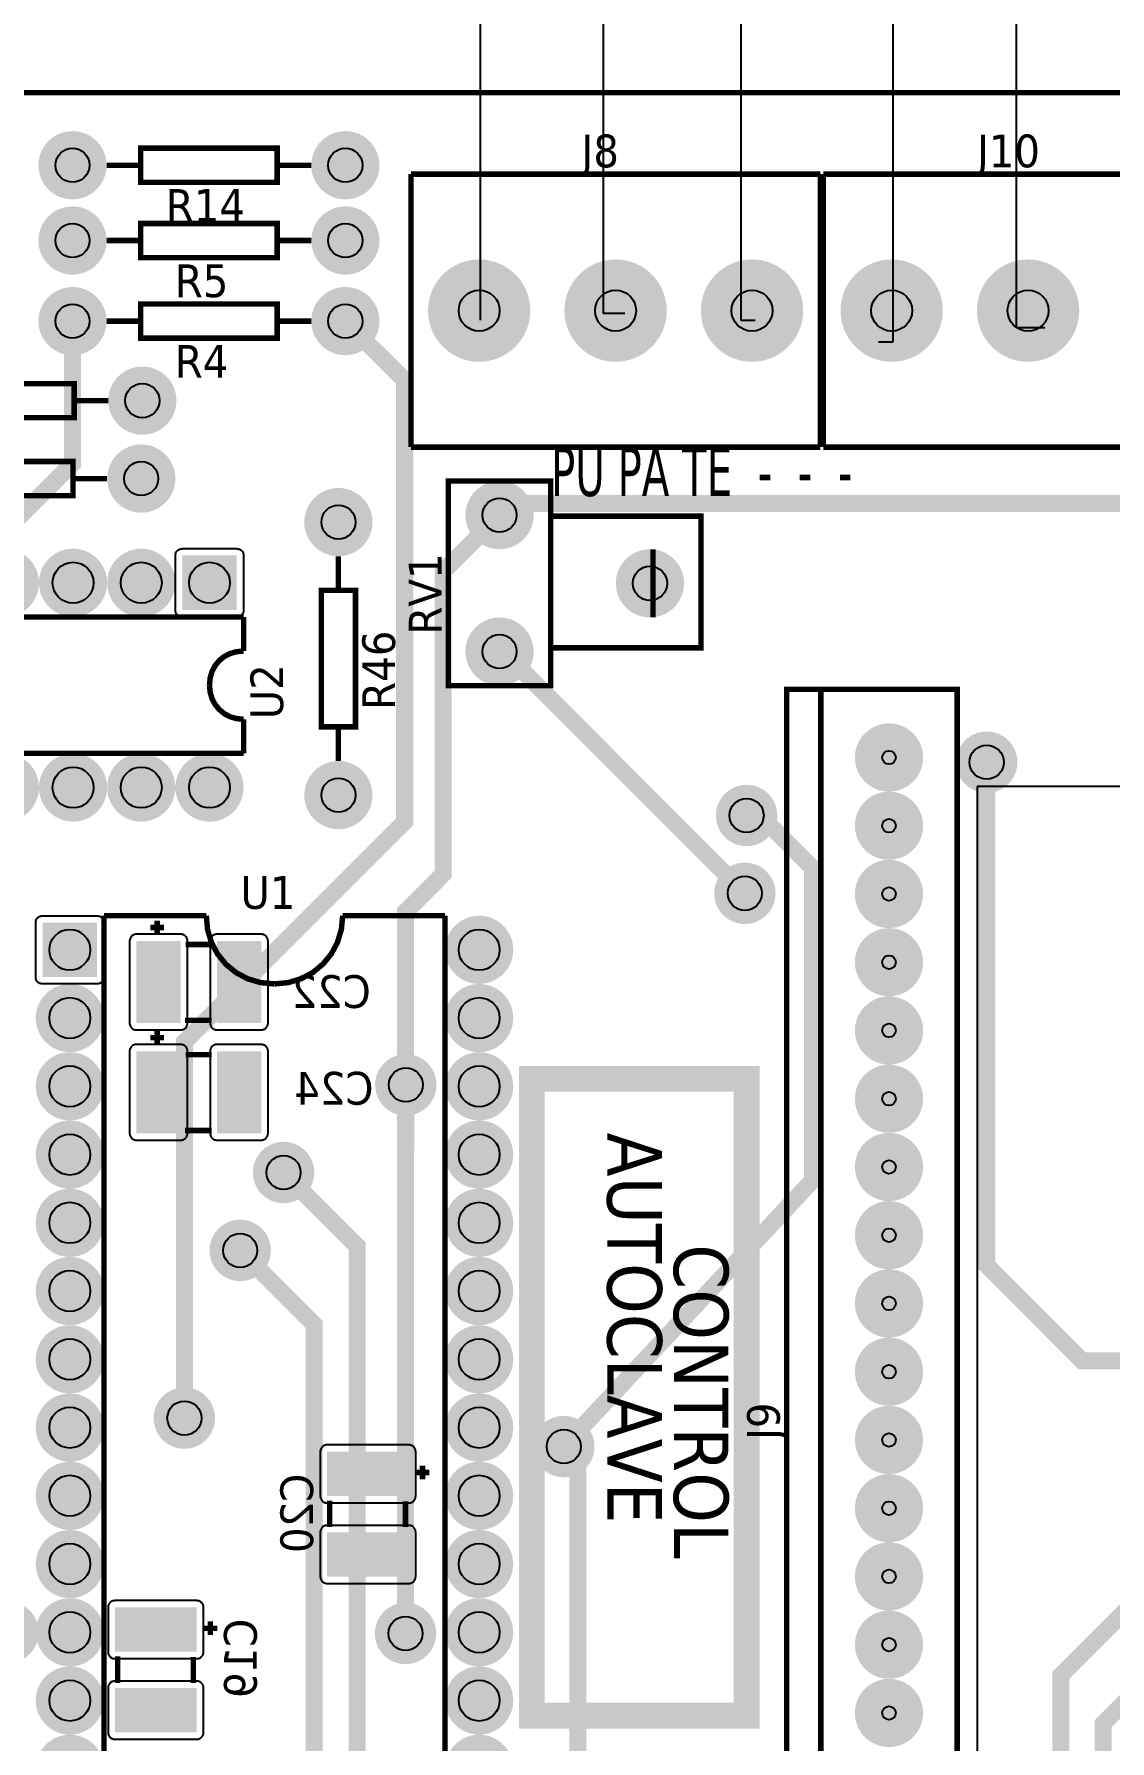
# Model space of a CAD drawing. Header units: millimetres. Extents: x 123.5 to 144.3, y 105.4 to 121.6.
# Drawn here: x 127.114 to 129.48, y 112.322 to 116.073 of the extents above; entities that cross this region are included whole.
import ezdxf

# ---------------------------------------------------------------- set-up
doc = ezdxf.new("R2010")
doc.units = ezdxf.units.MM
doc.layers.add('DESC', color=250, linetype='Continuous')
doc.layers.add('WIRES', color=7, linetype='Continuous')
doc.styles.get("Standard").update_dxf_attribs({"font": 'tahoma.ttf'})

# ---------------------------------------------------------------- blocks, each defined once
blk = doc.blocks.new('RPAD')
blk.add_trace([(-0.5, -0.5), (-0.5, 0.5), (0.5, -0.5), (0.5, 0.5)])
blk = doc.blocks.new('EPAD')
at = {"const_width": 0.5}
blk.add_lwpolyline([(-0.25, 0, 1), (0.25, 0, 1)], format="xyb", close=True, dxfattribs=at)
blk = doc.blocks.new('tarjetaa')
for points, const_width in [([(127.5557, 109.8881), (132.5833, 109.8881), (132.5833, 114.3448), (127.5557, 114.3448), (127.5557, 109.8881)], 0.008), ([(127.5557, 109.8881), (132.5833, 109.8881), (132.5833, 114.3448), (127.5557, 114.3448), (127.5557, 109.8881)], 0.008), ([(127.5557, 109.8881), (132.5833, 109.8881), (132.5833, 114.3448), (127.5557, 114.3448), (127.5557, 109.8881)], 0.008), ([(128.7659, 114.2135), (128.9659, 114.2135), (128.9659, 114.2635), (128.7659, 114.2635), (128.7659, 114.2135)], 0.008), ([(128.7659, 114.2135), (128.9659, 114.2135), (128.9659, 114.2635), (128.7659, 114.2635), (128.7659, 114.2135)], 0.008), ([(128.7659, 114.2135), (128.9659, 114.2135), (128.9659, 114.2635), (128.7659, 114.2635), (128.7659, 114.2135)], 0.008), ([(128.7659, 114.2385), (128.7159, 114.2385)], 0.008), ([(128.7659, 114.2385), (128.7159, 114.2385)], 0.008), ([(128.7659, 114.2385), (128.7159, 114.2385)], 0.008), ([(129.0159, 114.2385), (128.9659, 114.2385)], 0.008), ([(129.0159, 114.2385), (128.9659, 114.2385)], 0.008), ([(129.0159, 114.2385), (128.9659, 114.2385)], 0.008), ([(129.162, 114.2255), (129.162, 113.8255)], 0.008), ([(129.762, 114.2255), (129.162, 114.2255)], 0.008), ([(129.162, 114.2255), (129.162, 113.8255)], 0.008), ([(129.762, 114.2255), (129.162, 114.2255)], 0.008), ([(129.162, 114.2255), (129.162, 113.8255)], 0.008), ([(129.762, 114.2255), (129.162, 114.2255)], 0.008), ([(129.762, 114.2255), (129.762, 113.8255)], 0.008), ([(129.762, 114.2255), (129.762, 113.8255)], 0.008), ([(129.762, 114.2255), (129.762, 113.8255)], 0.008), ([(129.7667, 114.2255), (129.7667, 113.8255)], 0.008), ([(130.3667, 114.2255), (129.7667, 114.2255)], 0.008), ([(129.7667, 114.2255), (129.7667, 113.8255)], 0.008), ([(130.3667, 114.2255), (129.7667, 114.2255)], 0.008), ([(129.7667, 114.2255), (129.7667, 113.8255)], 0.008), ([(130.3667, 114.2255), (129.7667, 114.2255)], 0.008), ([(128.7659, 114.1032), (128.9659, 114.1032), (128.9659, 114.1532), (128.7659, 114.1532), (128.7659, 114.1032)], 0.008), ([(128.7659, 114.1032), (128.9659, 114.1032), (128.9659, 114.1532), (128.7659, 114.1532), (128.7659, 114.1032)], 0.008), ([(128.7659, 114.1032), (128.9659, 114.1032), (128.9659, 114.1532), (128.7659, 114.1532), (128.7659, 114.1032)], 0.008), ([(128.7659, 114.1282), (128.7159, 114.1282)], 0.008), ([(128.7659, 114.1282), (128.7159, 114.1282)], 0.008), ([(128.7659, 114.1282), (128.7159, 114.1282)], 0.008), ([(129.0159, 114.1282), (128.9659, 114.1282)], 0.008), ([(129.0159, 114.1282), (128.9659, 114.1282)], 0.008), ([(129.0159, 114.1282), (128.9659, 114.1282)], 0.008), ([(128.7659, 113.9851), (128.9659, 113.9851), (128.9659, 114.0351), (128.7659, 114.0351), (128.7659, 113.9851)], 0.008), ([(128.7659, 113.9851), (128.9659, 113.9851), (128.9659, 114.0351), (128.7659, 114.0351), (128.7659, 113.9851)], 0.008), ([(128.7659, 113.9851), (128.9659, 113.9851), (128.9659, 114.0351), (128.7659, 114.0351), (128.7659, 113.9851)], 0.008), ([(128.1573, 113.1747), (128.0493, 113.2827), (128.0493, 113.6257), (128.1266, 113.703), (128.5675, 113.703), (128.6659, 113.8015), (128.6659, 114.0101)], 0.025), ([(128.7659, 114.0101), (128.7159, 114.0101)], 0.008), ([(128.7659, 114.0101), (128.7159, 114.0101)], 0.008), ([(128.7659, 114.0101), (128.7159, 114.0101)], 0.008), ([(128.8299, 112.4027), (128.8299, 112.9536), (129.1528, 113.2765), (129.1528, 113.9233), (129.0659, 114.0101)], 0.025), ([(129.0159, 114.0101), (128.9659, 114.0101)], 0.008), ([(129.0159, 114.0101), (128.9659, 114.0101)], 0.008), ([(129.0159, 114.0101), (128.9659, 114.0101)], 0.008), ([(128.4683, 113.8686), (128.6683, 113.8686), (128.6683, 113.9186), (128.4683, 113.9186), (128.4683, 113.8686)], 0.008), ([(128.4683, 113.8686), (128.6683, 113.8686), (128.6683, 113.9186), (128.4683, 113.9186), (128.4683, 113.8686)], 0.008), ([(128.4683, 113.8686), (128.6683, 113.8686), (128.6683, 113.9186), (128.4683, 113.9186), (128.4683, 113.8686)], 0.008), ([(128.7183, 113.8936), (128.6683, 113.8936)], 0.008), ([(128.7183, 113.8936), (128.6683, 113.8936)], 0.008), ([(128.7183, 113.8936), (128.6683, 113.8936)], 0.008), ([(129.162, 113.8255), (129.762, 113.8255)], 0.008), ([(129.162, 113.8255), (129.762, 113.8255)], 0.008), ([(129.162, 113.8255), (129.762, 113.8255)], 0.008), ([(129.7667, 113.8255), (130.3667, 113.8255)], 0.008), ([(129.7667, 113.8255), (130.3667, 113.8255)], 0.008), ([(129.7667, 113.8255), (130.3667, 113.8255)], 0.008), ([(128.4667, 113.7544), (128.6667, 113.7544), (128.6667, 113.8044), (128.4667, 113.8044), (128.4667, 113.7544)], 0.008), ([(128.4667, 113.7544), (128.6667, 113.7544), (128.6667, 113.8044), (128.4667, 113.8044), (128.4667, 113.7544)], 0.008), ([(128.4667, 113.7544), (128.6667, 113.7544), (128.6667, 113.8044), (128.4667, 113.8044), (128.4667, 113.7544)], 0.008), ([(128.7167, 113.7794), (128.6667, 113.7794)], 0.008), ([(128.7167, 113.7794), (128.6667, 113.7794)], 0.008), ([(128.7167, 113.7794), (128.6667, 113.7794)], 0.008), ([(129.2169, 113.4759), (129.3669, 113.4759), (129.3669, 113.7759), (129.2169, 113.7759), (129.2169, 113.4759)], 0.008), ([(129.2169, 113.4759), (129.3669, 113.4759), (129.3669, 113.7759), (129.2169, 113.7759), (129.2169, 113.4759)], 0.008), ([(129.2169, 113.4759), (129.3669, 113.4759), (129.3669, 113.7759), (129.2169, 113.7759), (129.2169, 113.4759)], 0.008), ([(129.1541, 112.0872), (129.1541, 112.799), (129.1541, 113.1446), (129.2092, 113.1998), (129.2092, 113.6432), (129.2919, 113.7259)], 0.025), ([(129.2919, 113.7259), (129.3091, 113.743), (130.3088, 113.743)], 0.025), ([(129.3667, 113.5314), (129.5872, 113.5314), (129.5872, 113.7243), (129.3667, 113.7243), (129.3667, 113.5314)], 0.008), ([(129.3667, 113.5314), (129.5872, 113.5314), (129.5872, 113.7243), (129.3667, 113.7243), (129.3667, 113.5314)], 0.008), ([(129.3667, 113.5314), (129.5872, 113.5314), (129.5872, 113.7243), (129.3667, 113.7243), (129.3667, 113.5314)], 0.008), ([(129.0557, 113.6656), (129.0557, 113.6156)], 0.008), ([(129.0557, 113.6656), (129.0557, 113.6156)], 0.008), ([(129.0557, 113.6656), (129.0557, 113.6156)], 0.008), ([(129.5169, 113.6759), (129.5169, 113.5759)], 0.008), ([(129.5169, 113.6759), (129.5169, 113.5759)], 0.008), ([(129.5169, 113.6759), (129.5169, 113.5759)], 0.008), ([(129.0307, 113.4156), (129.0807, 113.4156), (129.0807, 113.6156), (129.0307, 113.6156), (129.0307, 113.4156)], 0.008), ([(129.0307, 113.4156), (129.0807, 113.4156), (129.0807, 113.6156), (129.0307, 113.6156), (129.0307, 113.4156)], 0.008), ([(129.0307, 113.4156), (129.0807, 113.4156), (129.0807, 113.6156), (129.0307, 113.6156), (129.0307, 113.4156)], 0.008), ([(128.9167, 113.5767), (128.2167, 113.5767), (128.2167, 113.3767), (128.9167, 113.3767)], 0.008), ([(128.9167, 113.5767), (128.2167, 113.5767), (128.2167, 113.3767), (128.9167, 113.3767)], 0.008), ([(128.9167, 113.5767), (128.2167, 113.5767), (128.2167, 113.3767), (128.9167, 113.3767)], 0.008), ([(128.9167, 113.5767), (128.9167, 113.5267)], 0.008), ([(128.9167, 113.5767), (128.9167, 113.5267)], 0.008), ([(128.9167, 113.5767), (128.9167, 113.5267)], 0.008), ([(129.6515, 113.1717), (129.2973, 113.5259), (129.2919, 113.5259)], 0.025), ([(128.8667, 113.4767), (128.8677, 113.4871), (128.8704, 113.4967), (128.8749, 113.5052), (128.8808, 113.5125), (128.8881, 113.5185), (128.8967, 113.5229), (128.9062, 113.5257), (128.9167, 113.5267)], 0.008), ([(128.8667, 113.4767), (128.8677, 113.4871), (128.8704, 113.4967), (128.8749, 113.5052), (128.8808, 113.5125), (128.8881, 113.5185), (128.8967, 113.5229), (128.9062, 113.5257), (128.9167, 113.5267)], 0.008), ([(128.8667, 113.4767), (128.8677, 113.4871), (128.8704, 113.4967), (128.8749, 113.5052), (128.8808, 113.5125), (128.8881, 113.5185), (128.8967, 113.5229), (128.9062, 113.5257), (128.9167, 113.5267)], 0.008), ([(128.8667, 113.4767), (128.8677, 113.4665), (128.8704, 113.457), (128.8749, 113.4485), (128.8808, 113.4412), (128.8881, 113.4351), (128.8967, 113.4305), (128.9062, 113.4277), (128.9167, 113.4267)], 0.008), ([(128.8667, 113.4767), (128.8677, 113.4665), (128.8704, 113.457), (128.8749, 113.4485), (128.8808, 113.4412), (128.8881, 113.4351), (128.8967, 113.4305), (128.9062, 113.4277), (128.9167, 113.4267)], 0.008), ([(128.8667, 113.4767), (128.8677, 113.4665), (128.8704, 113.457), (128.8749, 113.4485), (128.8808, 113.4412), (128.8881, 113.4351), (128.8967, 113.4305), (128.9062, 113.4277), (128.9167, 113.4267)], 0.008), ([(129.7128, 111.3707), (129.9628, 111.3707), (129.9628, 113.4707), (129.7128, 113.4707), (129.7128, 111.3707)], 0.008), ([(129.7128, 111.3707), (129.9628, 111.3707), (129.9628, 113.4707), (129.7128, 113.4707), (129.7128, 111.3707)], 0.008), ([(129.7128, 111.3707), (129.9628, 111.3707), (129.9628, 113.4707), (129.7128, 113.4707), (129.7128, 111.3707)], 0.008), ([(129.7628, 111.3707), (129.7628, 113.4707)], 0.008), ([(129.7628, 111.3707), (129.7628, 113.4707)], 0.008), ([(129.7628, 111.3707), (129.7628, 113.4707)], 0.008), ([(128.9167, 113.4267), (128.9167, 113.3767)], 0.008), ([(128.9167, 113.4267), (128.9167, 113.3767)], 0.008), ([(128.9167, 113.4267), (128.9167, 113.3767)], 0.008), ([(129.0557, 113.4156), (129.0557, 113.3656)], 0.008), ([(129.0557, 113.4156), (129.0557, 113.3656)], 0.008), ([(129.0557, 113.4156), (129.0557, 113.3656)], 0.008), ([(130.006, 113.3638), (130.006, 112.6267), (130.1462, 112.4865), (130.6095, 112.4865), (130.6108, 112.4852)], 0.025), ([(129.3861, 112.361), (129.7507, 112.751), (129.7507, 113.2087), (129.6737, 113.2857), (129.6541, 113.2857)], 0.025), ([(128.712, 113.1389), (128.862, 113.1389)], 0.008), ([(128.712, 113.1389), (128.712, 111.1389)], 0.008), ([(128.712, 113.1389), (128.862, 113.1389)], 0.008), ([(128.712, 113.1389), (128.712, 111.1389)], 0.008), ([(128.712, 113.1389), (128.862, 113.1389)], 0.008), ([(128.712, 113.1389), (128.712, 111.1389)], 0.008), ([(128.962, 113.0389), (128.9413, 113.0409), (128.9223, 113.0466), (128.9053, 113.0557), (128.8906, 113.0679), (128.8786, 113.0826), (128.8696, 113.0996), (128.8639, 113.1185), (128.862, 113.1389)], 0.008), ([(128.962, 113.0389), (128.9413, 113.0409), (128.9223, 113.0466), (128.9053, 113.0557), (128.8906, 113.0679), (128.8786, 113.0826), (128.8696, 113.0996), (128.8639, 113.1185), (128.862, 113.1389)], 0.008), ([(128.962, 113.0389), (128.9413, 113.0409), (128.9223, 113.0466), (128.9053, 113.0557), (128.8906, 113.0679), (128.8786, 113.0826), (128.8696, 113.0996), (128.8639, 113.1185), (128.862, 113.1389)], 0.008), ([(128.962, 113.0389), (128.9824, 113.0409), (129.0012, 113.0466), (129.0182, 113.0557), (129.033, 113.0679), (129.0451, 113.0826), (129.0542, 113.0996), (129.06, 113.1185), (129.062, 113.1389)], 0.008), ([(128.962, 113.0389), (128.9824, 113.0409), (129.0012, 113.0466), (129.0182, 113.0557), (129.033, 113.0679), (129.0451, 113.0826), (129.0542, 113.0996), (129.06, 113.1185), (129.062, 113.1389)], 0.008), ([(128.962, 113.0389), (128.9824, 113.0409), (129.0012, 113.0466), (129.0182, 113.0557), (129.033, 113.0679), (129.0451, 113.0826), (129.0542, 113.0996), (129.06, 113.1185), (129.062, 113.1389)], 0.008), ([(129.062, 113.1389), (129.212, 113.1389)], 0.008), ([(129.062, 113.1389), (129.212, 113.1389)], 0.008), ([(129.062, 113.1389), (129.212, 113.1389)], 0.008), ([(129.212, 113.1389), (129.212, 111.1389)], 0.008), ([(129.212, 113.1389), (129.212, 111.1389)], 0.008), ([(129.212, 113.1389), (129.212, 111.1389)], 0.008), ([(128.8, 113.1216), (128.78, 113.1216)], 0.008), ([(128.8, 113.1216), (128.78, 113.1216)], 0.008), ([(128.8, 113.1216), (128.78, 113.1216)], 0.008), ([(128.79, 113.1116), (128.79, 113.1316)], 0.008), ([(128.79, 113.1116), (128.79, 113.1316)], 0.008), ([(128.79, 113.1116), (128.79, 113.1316)], 0.008), ([(128.87, 113.0966), (128.832, 113.0966)], 0.008), ([(128.87, 113.0966), (128.832, 113.0966)], 0.008), ([(128.87, 113.0966), (128.832, 113.0966)], 0.008), ([(128.87, 112.9856), (128.831, 112.9856)], 0.008), ([(128.87, 112.9856), (128.831, 112.9856)], 0.008), ([(128.87, 112.9856), (128.831, 112.9856)], 0.008), ([(128.8, 112.9602), (128.78, 112.9602)], 0.008), ([(128.8, 112.9602), (128.78, 112.9602)], 0.008), ([(128.8, 112.9602), (128.78, 112.9602)], 0.008), ([(128.79, 112.9502), (128.79, 112.9702)], 0.008), ([(128.79, 112.9502), (128.79, 112.9702)], 0.008), ([(128.79, 112.9502), (128.79, 112.9702)], 0.008), ([(128.87, 112.9352), (128.832, 112.9352)], 0.008), ([(128.87, 112.9352), (128.832, 112.9352)], 0.008), ([(128.87, 112.9352), (128.832, 112.9352)], 0.008), ([(129.3392, 111.9668), (129.6541, 111.9668), (129.6541, 112.8999), (129.3392, 112.8999), (129.3392, 111.9668)], 0.038), ([(129.3392, 111.9668), (129.6541, 111.9668), (129.6541, 112.8999), (129.3392, 112.8999), (129.3392, 111.9668)], 0.038), ([(129.3392, 111.9668), (129.6541, 111.9668), (129.6541, 112.8999), (129.3392, 112.8999), (129.3392, 111.9668)], 0.038), ([(129.1545, 112.891), (129.1545, 112.7994), (129.1541, 112.799)], 0.025), ([(128.87, 112.8242), (128.831, 112.8242)], 0.008), ([(128.87, 112.8242), (128.831, 112.8242)], 0.008), ([(128.87, 112.8242), (128.831, 112.8242)], 0.008), ([(130.4312, 110.9935), (129.1629, 110.9935), (129.0832, 111.0731), (129.0832, 112.6547), (128.9753, 112.7626)], 0.025), ([(131.8375, 110.9676), (130.9824, 110.9676), (130.675, 110.6601), (129.4017, 110.6601), (129.0203, 111.0416), (129.0203, 112.5398), (128.9117, 112.6484)], 0.025), ([(130.0439, 111.5707), (129.8628, 111.5707), (129.7455, 111.5707), (129.4065, 111.9098), (129.4065, 112.3407), (129.3861, 112.361)], 0.025), ([(129.179, 112.313), (129.179, 112.333)], 0.008), ([(129.179, 112.313), (129.179, 112.333)], 0.008), ([(129.179, 112.313), (129.179, 112.333)], 0.008), ([(129.169, 112.323), (129.189, 112.323)], 0.008), ([(129.169, 112.323), (129.189, 112.323)], 0.008), ([(129.169, 112.323), (129.189, 112.323)], 0.008), ([(129.4061, 111.7188), (129.8065, 111.3183), (130.0222, 111.3183), (130.1147, 111.4108), (130.1147, 112.0259), (130.3825, 112.2936)], 0.025), ([(129.043, 112.243), (129.043, 112.282)], 0.008), ([(129.043, 112.243), (129.043, 112.282)], 0.008), ([(129.043, 112.243), (129.043, 112.282)], 0.008), ([(129.154, 112.243), (129.154, 112.281)], 0.008), ([(129.154, 112.243), (129.154, 112.281)], 0.008), ([(129.154, 112.243), (129.154, 112.281)], 0.008), ([(129.3785, 111.5967), (129.7188, 111.2564), (130.0776, 111.2564), (130.1769, 111.3557), (130.1769, 111.6217), (130.1769, 111.955), (130.3932, 112.1713), (130.587, 112.1713), (130.662, 112.2463)], 0.025), ([(128.858, 112.0948), (128.878, 112.0948)], 0.008), ([(128.858, 112.0948), (128.878, 112.0948)], 0.008), ([(128.858, 112.0948), (128.878, 112.0948)], 0.008), ([(128.868, 112.0848), (128.868, 112.1048)], 0.008), ([(128.868, 112.0848), (128.868, 112.1048)], 0.008), ([(128.868, 112.0848), (128.868, 112.1048)], 0.008), ([(128.732, 112.0148), (128.732, 112.0538)], 0.008), ([(128.732, 112.0148), (128.732, 112.0538)], 0.008), ([(128.732, 112.0148), (128.732, 112.0538)], 0.008), ([(128.843, 112.0148), (128.843, 112.0528)], 0.008), ([(128.843, 112.0148), (128.843, 112.0528)], 0.008), ([(128.843, 112.0148), (128.843, 112.0528)], 0.008)]:
    blk.add_lwpolyline(points, dxfattribs=dict(const_width=const_width))
for points in [[(128.9067, 113.5767), (128.8267, 113.5767), (128.8257, 113.5767), (128.8247, 113.5769), (128.8237, 113.5771), (128.8228, 113.5774), (128.8219, 113.5778), (128.8211, 113.5783), (128.8203, 113.5789), (128.8196, 113.5795), (128.819, 113.5803), (128.8184, 113.581), (128.8179, 113.5818), (128.8175, 113.5827), (128.8172, 113.5836), (128.8169, 113.5846), (128.8168, 113.5856), (128.8167, 113.5867), (128.8167, 113.6667), (128.8168, 113.6677), (128.8169, 113.6687), (128.8172, 113.6697), (128.8175, 113.6706), (128.8179, 113.6715), (128.8184, 113.6723), (128.819, 113.6731), (128.8196, 113.6738), (128.8203, 113.6744), (128.8211, 113.675), (128.8219, 113.6755), (128.8228, 113.6759), (128.8237, 113.6762), (128.8247, 113.6765), (128.8257, 113.6766), (128.8267, 113.6767), (128.9067, 113.6767), (128.9077, 113.6766), (128.9088, 113.6765), (128.9097, 113.6762), (128.9106, 113.6759), (128.9115, 113.6755), (128.9123, 113.675), (128.9131, 113.6744), (128.9138, 113.6738), (128.9145, 113.6731), (128.915, 113.6723), (128.9155, 113.6715), (128.9159, 113.6706), (128.9163, 113.6697), (128.9165, 113.6687), (128.9167, 113.6677), (128.9167, 113.6667), (128.9167, 113.5867), (128.9167, 113.5856), (128.9165, 113.5846), (128.9163, 113.5836), (128.9159, 113.5827), (128.9155, 113.5818), (128.915, 113.581), (128.9145, 113.5803), (128.9138, 113.5795), (128.9131, 113.5789), (128.9123, 113.5783), (128.9115, 113.5778), (128.9106, 113.5774), (128.9097, 113.5771), (128.9088, 113.5769), (128.9077, 113.5767), (128.9067, 113.5767)], [(128.712, 113.1289), (128.712, 113.0489), (128.7119, 113.0478), (128.7118, 113.0468), (128.7115, 113.0458), (128.7112, 113.0449), (128.7108, 113.044), (128.7103, 113.0432), (128.7097, 113.0425), (128.7091, 113.0417), (128.7084, 113.0411), (128.7076, 113.0405), (128.7068, 113.04), (128.7059, 113.0396), (128.705, 113.0393), (128.704, 113.0391), (128.703, 113.0389), (128.702, 113.0389), (128.622, 113.0389), (128.6209, 113.0389), (128.6199, 113.0391), (128.619, 113.0393), (128.6181, 113.0396), (128.6172, 113.04), (128.6164, 113.0405), (128.6156, 113.0411), (128.6149, 113.0417), (128.6142, 113.0425), (128.6137, 113.0432), (128.6132, 113.044), (128.6128, 113.0449), (128.6124, 113.0458), (128.6122, 113.0468), (128.612, 113.0478), (128.612, 113.0489), (128.612, 113.1289), (128.612, 113.1299), (128.6122, 113.1309), (128.6124, 113.1319), (128.6128, 113.1328), (128.6132, 113.1337), (128.6137, 113.1345), (128.6142, 113.1353), (128.6149, 113.136), (128.6156, 113.1366), (128.6164, 113.1372), (128.6172, 113.1377), (128.6181, 113.1381), (128.619, 113.1384), (128.6199, 113.1387), (128.6209, 113.1388), (128.622, 113.1389), (128.702, 113.1389), (128.703, 113.1388), (128.704, 113.1387), (128.705, 113.1384), (128.7059, 113.1381), (128.7068, 113.1377), (128.7076, 113.1372), (128.7084, 113.1366), (128.7091, 113.136), (128.7097, 113.1353), (128.7103, 113.1345), (128.7108, 113.1337), (128.7112, 113.1328), (128.7115, 113.1319), (128.7118, 113.1309), (128.7119, 113.1299), (128.712, 113.1289)], [(128.8245, 113.1116), (128.7595, 113.1116), (128.7585, 113.1116), (128.7575, 113.1114), (128.7565, 113.1112), (128.7556, 113.1108), (128.7547, 113.1104), (128.7539, 113.1099), (128.7531, 113.1094), (128.7524, 113.1087), (128.7518, 113.108), (128.7512, 113.1073), (128.7507, 113.1064), (128.7503, 113.1055), (128.75, 113.1046), (128.7497, 113.1037), (128.7496, 113.1027), (128.7495, 113.1016), (128.7495, 112.9816), (128.7496, 112.9806), (128.7497, 112.9796), (128.75, 112.9786), (128.7503, 112.9777), (128.7507, 112.9768), (128.7512, 112.976), (128.7518, 112.9752), (128.7524, 112.9745), (128.7531, 112.9739), (128.7539, 112.9733), (128.7547, 112.9728), (128.7556, 112.9724), (128.7565, 112.9721), (128.7575, 112.9718), (128.7585, 112.9717), (128.7595, 112.9716), (128.8245, 112.9716), (128.8256, 112.9717), (128.8266, 112.9718), (128.8275, 112.9721), (128.8285, 112.9724), (128.8293, 112.9728), (128.8302, 112.9733), (128.8309, 112.9739), (128.8316, 112.9745), (128.8323, 112.9752), (128.8328, 112.976), (128.8333, 112.9768), (128.8337, 112.9777), (128.8341, 112.9786), (128.8343, 112.9796), (128.8345, 112.9806), (128.8345, 112.9816), (128.8345, 113.1016), (128.8345, 113.1027), (128.8343, 113.1037), (128.8341, 113.1046), (128.8337, 113.1055), (128.8333, 113.1064), (128.8328, 113.1073), (128.8323, 113.108), (128.8316, 113.1087), (128.8309, 113.1094), (128.8302, 113.1099), (128.8293, 113.1104), (128.8285, 113.1108), (128.8275, 113.1112), (128.8266, 113.1114), (128.8256, 113.1116), (128.8245, 113.1116)], [(128.9425, 113.1116), (128.8775, 113.1116), (128.8765, 113.1116), (128.8755, 113.1114), (128.8745, 113.1112), (128.8736, 113.1108), (128.8727, 113.1104), (128.8719, 113.1099), (128.8711, 113.1094), (128.8704, 113.1087), (128.8698, 113.108), (128.8692, 113.1073), (128.8687, 113.1064), (128.8683, 113.1055), (128.868, 113.1046), (128.8677, 113.1037), (128.8676, 113.1027), (128.8675, 113.1016), (128.8675, 112.9816), (128.8676, 112.9806), (128.8677, 112.9796), (128.868, 112.9786), (128.8683, 112.9777), (128.8687, 112.9768), (128.8692, 112.976), (128.8698, 112.9752), (128.8704, 112.9745), (128.8711, 112.9739), (128.8719, 112.9733), (128.8727, 112.9728), (128.8736, 112.9724), (128.8745, 112.9721), (128.8755, 112.9718), (128.8765, 112.9717), (128.8775, 112.9716), (128.9425, 112.9716), (128.9436, 112.9717), (128.9446, 112.9718), (128.9455, 112.9721), (128.9465, 112.9724), (128.9473, 112.9728), (128.9482, 112.9733), (128.9489, 112.9739), (128.9496, 112.9745), (128.9503, 112.9752), (128.9508, 112.976), (128.9513, 112.9768), (128.9517, 112.9777), (128.9521, 112.9786), (128.9523, 112.9796), (128.9525, 112.9806), (128.9525, 112.9816), (128.9525, 113.1016), (128.9525, 113.1027), (128.9523, 113.1037), (128.9521, 113.1046), (128.9517, 113.1055), (128.9513, 113.1064), (128.9508, 113.1073), (128.9503, 113.108), (128.9496, 113.1087), (128.9489, 113.1094), (128.9482, 113.1099), (128.9473, 113.1104), (128.9465, 113.1108), (128.9455, 113.1112), (128.9446, 113.1114), (128.9436, 113.1116), (128.9425, 113.1116)], [(128.8245, 112.9502), (128.7595, 112.9502), (128.7585, 112.9501), (128.7575, 112.95), (128.7565, 112.9498), (128.7556, 112.9494), (128.7547, 112.949), (128.7539, 112.9485), (128.7531, 112.9479), (128.7524, 112.9473), (128.7518, 112.9466), (128.7512, 112.9458), (128.7507, 112.945), (128.7503, 112.9441), (128.75, 112.9432), (128.7497, 112.9422), (128.7496, 112.9412), (128.7495, 112.9402), (128.7495, 112.8202), (128.7496, 112.8192), (128.7497, 112.8182), (128.75, 112.8172), (128.7503, 112.8163), (128.7507, 112.8154), (128.7512, 112.8146), (128.7518, 112.8138), (128.7524, 112.8131), (128.7531, 112.8124), (128.7539, 112.8119), (128.7547, 112.8114), (128.7556, 112.811), (128.7565, 112.8106), (128.7575, 112.8104), (128.7585, 112.8102), (128.7595, 112.8102), (128.8245, 112.8102), (128.8256, 112.8102), (128.8266, 112.8104), (128.8275, 112.8106), (128.8285, 112.811), (128.8293, 112.8114), (128.8302, 112.8119), (128.8309, 112.8124), (128.8316, 112.8131), (128.8323, 112.8138), (128.8328, 112.8146), (128.8333, 112.8154), (128.8337, 112.8163), (128.8341, 112.8172), (128.8343, 112.8182), (128.8345, 112.8192), (128.8345, 112.8202), (128.8345, 112.9402), (128.8345, 112.9412), (128.8343, 112.9422), (128.8341, 112.9432), (128.8337, 112.9441), (128.8333, 112.945), (128.8328, 112.9458), (128.8323, 112.9466), (128.8316, 112.9473), (128.8309, 112.9479), (128.8302, 112.9485), (128.8293, 112.949), (128.8285, 112.9494), (128.8275, 112.9498), (128.8266, 112.95), (128.8256, 112.9501), (128.8245, 112.9502)], [(128.9425, 112.9502), (128.8775, 112.9502), (128.8765, 112.9501), (128.8755, 112.95), (128.8745, 112.9498), (128.8736, 112.9494), (128.8727, 112.949), (128.8719, 112.9485), (128.8711, 112.9479), (128.8704, 112.9473), (128.8698, 112.9466), (128.8692, 112.9458), (128.8687, 112.945), (128.8683, 112.9441), (128.868, 112.9432), (128.8677, 112.9422), (128.8676, 112.9412), (128.8675, 112.9402), (128.8675, 112.8202), (128.8676, 112.8192), (128.8677, 112.8182), (128.868, 112.8172), (128.8683, 112.8163), (128.8687, 112.8154), (128.8692, 112.8146), (128.8698, 112.8138), (128.8704, 112.8131), (128.8711, 112.8124), (128.8719, 112.8119), (128.8727, 112.8114), (128.8736, 112.811), (128.8745, 112.8106), (128.8755, 112.8104), (128.8765, 112.8102), (128.8775, 112.8102), (128.9425, 112.8102), (128.9436, 112.8102), (128.9446, 112.8104), (128.9455, 112.8106), (128.9465, 112.811), (128.9473, 112.8114), (128.9482, 112.8119), (128.9489, 112.8124), (128.9496, 112.8131), (128.9503, 112.8138), (128.9508, 112.8146), (128.9513, 112.8154), (128.9517, 112.8163), (128.9521, 112.8172), (128.9523, 112.8182), (128.9525, 112.8192), (128.9525, 112.8202), (128.9525, 112.9402), (128.9525, 112.9412), (128.9523, 112.9422), (128.9521, 112.9432), (128.9517, 112.9441), (128.9513, 112.945), (128.9508, 112.9458), (128.9503, 112.9466), (128.9496, 112.9473), (128.9489, 112.9479), (128.9482, 112.9485), (128.9473, 112.949), (128.9465, 112.9494), (128.9455, 112.9498), (128.9446, 112.95), (128.9436, 112.9501), (128.9425, 112.9502)], [(129.169, 112.2885), (129.169, 112.3535), (129.1689, 112.3546), (129.1688, 112.3556), (129.1686, 112.3565), (129.1682, 112.3575), (129.1678, 112.3583), (129.1673, 112.3592), (129.1667, 112.3599), (129.1661, 112.3606), (129.1654, 112.3613), (129.1646, 112.3619), (129.1638, 112.3623), (129.1629, 112.3628), (129.162, 112.3631), (129.161, 112.3633), (129.16, 112.3635), (129.159, 112.3635), (129.039, 112.3635), (129.038, 112.3635), (129.0369, 112.3633), (129.036, 112.3631), (129.0351, 112.3628), (129.0342, 112.3623), (129.0334, 112.3619), (129.0326, 112.3613), (129.0319, 112.3606), (129.0312, 112.3599), (129.0307, 112.3592), (129.0302, 112.3583), (129.0298, 112.3575), (129.0294, 112.3565), (129.0292, 112.3556), (129.029, 112.3546), (129.029, 112.3535), (129.029, 112.2885), (129.029, 112.2875), (129.0292, 112.2865), (129.0294, 112.2855), (129.0298, 112.2846), (129.0302, 112.2837), (129.0307, 112.2829), (129.0312, 112.2821), (129.0319, 112.2814), (129.0326, 112.2808), (129.0334, 112.2802), (129.0342, 112.2797), (129.0351, 112.2793), (129.036, 112.279), (129.0369, 112.2787), (129.038, 112.2786), (129.039, 112.2785), (129.159, 112.2785), (129.16, 112.2786), (129.161, 112.2787), (129.162, 112.279), (129.1629, 112.2793), (129.1638, 112.2797), (129.1646, 112.2802), (129.1654, 112.2808), (129.1661, 112.2814), (129.1667, 112.2821), (129.1673, 112.2829), (129.1678, 112.2837), (129.1682, 112.2846), (129.1686, 112.2855), (129.1688, 112.2865), (129.1689, 112.2875), (129.169, 112.2885)], [(129.169, 112.1705), (129.169, 112.2355), (129.1689, 112.2366), (129.1688, 112.2376), (129.1686, 112.2385), (129.1682, 112.2395), (129.1678, 112.2403), (129.1673, 112.2412), (129.1667, 112.2419), (129.1661, 112.2426), (129.1654, 112.2433), (129.1646, 112.2439), (129.1638, 112.2443), (129.1629, 112.2448), (129.162, 112.2451), (129.161, 112.2453), (129.16, 112.2455), (129.159, 112.2455), (129.039, 112.2455), (129.038, 112.2455), (129.0369, 112.2453), (129.036, 112.2451), (129.0351, 112.2448), (129.0342, 112.2443), (129.0334, 112.2439), (129.0326, 112.2433), (129.0319, 112.2426), (129.0312, 112.2419), (129.0307, 112.2412), (129.0302, 112.2403), (129.0298, 112.2395), (129.0294, 112.2385), (129.0292, 112.2376), (129.029, 112.2366), (129.029, 112.2355), (129.029, 112.1705), (129.029, 112.1695), (129.0292, 112.1685), (129.0294, 112.1675), (129.0298, 112.1666), (129.0302, 112.1657), (129.0307, 112.1649), (129.0312, 112.1641), (129.0319, 112.1634), (129.0326, 112.1628), (129.0334, 112.1622), (129.0342, 112.1617), (129.0351, 112.1613), (129.036, 112.161), (129.0369, 112.1607), (129.038, 112.1606), (129.039, 112.1605), (129.159, 112.1605), (129.16, 112.1606), (129.161, 112.1607), (129.162, 112.161), (129.1629, 112.1613), (129.1638, 112.1617), (129.1646, 112.1622), (129.1654, 112.1628), (129.1661, 112.1634), (129.1667, 112.1641), (129.1673, 112.1649), (129.1678, 112.1657), (129.1682, 112.1666), (129.1686, 112.1675), (129.1688, 112.1685), (129.1689, 112.1695), (129.169, 112.1705)], [(128.858, 112.0603), (128.858, 112.1253), (128.8579, 112.1263), (128.8578, 112.1273), (128.8575, 112.1283), (128.8572, 112.1292), (128.8568, 112.1301), (128.8563, 112.1309), (128.8557, 112.1317), (128.8551, 112.1324), (128.8544, 112.133), (128.8536, 112.1336), (128.8528, 112.1341), (128.8519, 112.1345), (128.851, 112.1349), (128.85, 112.1351), (128.849, 112.1352), (128.848, 112.1353), (128.728, 112.1353), (128.7269, 112.1352), (128.7259, 112.1351), (128.725, 112.1349), (128.724, 112.1345), (128.7232, 112.1341), (128.7223, 112.1336), (128.7216, 112.133), (128.7209, 112.1324), (128.7202, 112.1317), (128.7197, 112.1309), (128.7192, 112.1301), (128.7187, 112.1292), (128.7184, 112.1283), (128.7182, 112.1273), (128.718, 112.1263), (128.718, 112.1253), (128.718, 112.0603), (128.718, 112.0593), (128.7182, 112.0583), (128.7184, 112.0573), (128.7187, 112.0564), (128.7192, 112.0555), (128.7197, 112.0547), (128.7202, 112.0539), (128.7209, 112.0532), (128.7216, 112.0525), (128.7223, 112.052), (128.7232, 112.0515), (128.724, 112.0511), (128.725, 112.0507), (128.7259, 112.0505), (128.7269, 112.0503), (128.728, 112.0503), (128.848, 112.0503), (128.849, 112.0503), (128.85, 112.0505), (128.851, 112.0507), (128.8519, 112.0511), (128.8528, 112.0515), (128.8536, 112.052), (128.8544, 112.0525), (128.8551, 112.0532), (128.8557, 112.0539), (128.8563, 112.0547), (128.8568, 112.0555), (128.8572, 112.0564), (128.8575, 112.0573), (128.8578, 112.0583), (128.8579, 112.0593), (128.858, 112.0603)], [(128.858, 111.9423), (128.858, 112.0073), (128.8579, 112.0083), (128.8578, 112.0093), (128.8575, 112.0103), (128.8572, 112.0112), (128.8568, 112.0121), (128.8563, 112.0129), (128.8557, 112.0137), (128.8551, 112.0144), (128.8544, 112.015), (128.8536, 112.0156), (128.8528, 112.0161), (128.8519, 112.0165), (128.851, 112.0169), (128.85, 112.0171), (128.849, 112.0172), (128.848, 112.0173), (128.728, 112.0173), (128.7269, 112.0172), (128.7259, 112.0171), (128.725, 112.0169), (128.724, 112.0165), (128.7232, 112.0161), (128.7223, 112.0156), (128.7216, 112.015), (128.7209, 112.0144), (128.7202, 112.0137), (128.7197, 112.0129), (128.7192, 112.0121), (128.7187, 112.0112), (128.7184, 112.0103), (128.7182, 112.0093), (128.718, 112.0083), (128.718, 112.0073), (128.718, 111.9423), (128.718, 111.9413), (128.7182, 111.9403), (128.7184, 111.9393), (128.7187, 111.9384), (128.7192, 111.9375), (128.7197, 111.9367), (128.7202, 111.9359), (128.7209, 111.9352), (128.7216, 111.9345), (128.7223, 111.934), (128.7232, 111.9335), (128.724, 111.9331), (128.725, 111.9327), (128.7259, 111.9325), (128.7269, 111.9323), (128.728, 111.9323), (128.848, 111.9323), (128.849, 111.9323), (128.85, 111.9325), (128.851, 111.9327), (128.8519, 111.9331), (128.8528, 111.9335), (128.8536, 111.934), (128.8544, 111.9345), (128.8551, 111.9352), (128.8557, 111.9359), (128.8563, 111.9367), (128.8568, 111.9375), (128.8572, 111.9384), (128.8575, 111.9393), (128.8578, 111.9403), (128.8579, 111.9413), (128.858, 111.9423)]]:
    blk.add_lwpolyline(points, close=True)
blk.add_lwpolyline([(129.9921, 113.3282), (129.9921, 111.6172), (130.3417, 111.6172), (130.3417, 113.3282), (129.9921, 113.3282)])
for centre, radius in [((128.6659, 114.2385), 0.025), ((129.0659, 114.2385), 0.025), ((128.6659, 114.1282), 0.025), ((129.0659, 114.1282), 0.025), ((129.262, 114.0255), 0.03), ((129.462, 114.0255), 0.03), ((129.662, 114.0255), 0.03), ((129.8667, 114.0255), 0.03), ((130.0667, 114.0255), 0.03), ((128.6659, 114.0101), 0.025), ((129.0659, 114.0101), 0.025), ((128.7683, 113.8936), 0.025), ((128.7667, 113.7794), 0.025), ((129.0557, 113.7156), 0.025), ((129.2919, 113.7259), 0.025), ((128.6667, 113.6267), 0.03), ((128.7667, 113.6267), 0.03), ((128.8667, 113.6267), 0.03), ((129.5124, 113.6259), 0.025), ((129.2919, 113.5259), 0.025), ((130.006, 113.3638), 0.025), ((129.8628, 113.3707), 0.01), ((128.6667, 113.3267), 0.03), ((128.7667, 113.3267), 0.03), ((128.8667, 113.3267), 0.03), ((129.0557, 113.3156), 0.025), ((129.6541, 113.2857), 0.025), ((129.8628, 113.2707), 0.01), ((129.6515, 113.1717), 0.025), ((129.8628, 113.1707), 0.01), ((128.662, 113.0889), 0.03), ((129.262, 113.0889), 0.03), ((129.8628, 113.0707), 0.01), ((128.662, 112.9889), 0.03), ((129.262, 112.9889), 0.03), ((129.8628, 112.9707), 0.01), ((128.662, 112.8889), 0.03), ((129.1545, 112.891), 0.025), ((129.262, 112.8889), 0.03), ((129.8628, 112.8707), 0.01), ((128.662, 112.7889), 0.03), ((129.262, 112.7889), 0.03), ((128.9753, 112.7626), 0.025), ((129.8628, 112.7707), 0.01), ((128.662, 112.6889), 0.03), ((129.262, 112.6889), 0.03), ((128.9117, 112.6484), 0.025), ((129.8628, 112.6707), 0.01), ((128.662, 112.5889), 0.03), ((129.262, 112.5889), 0.03), ((129.8628, 112.5707), 0.01), ((128.662, 112.4889), 0.03), ((129.262, 112.4889), 0.03), ((129.8628, 112.4707), 0.01), ((128.662, 112.3889), 0.03), ((128.8299, 112.4027), 0.025), ((129.262, 112.3889), 0.03), ((129.3861, 112.361), 0.025), ((129.8628, 112.3707), 0.01), ((128.662, 112.2889), 0.03), ((129.262, 112.2889), 0.03), ((129.8628, 112.2707), 0.01), ((128.662, 112.1889), 0.03), ((129.262, 112.1889), 0.03), ((129.8628, 112.1707), 0.01), ((128.662, 112.0889), 0.03), ((129.1541, 112.0872), 0.025), ((129.262, 112.0889), 0.03), ((129.8628, 112.0707), 0.01), ((128.662, 111.9889), 0.03), ((129.262, 111.9889), 0.03), ((129.8628, 111.9707), 0.01)]:
    blk.add_circle(centre, radius)
for name, p, xscale, yscale in [('EPAD', (128.6659, 114.2385), 0.1, 0.1), ('EPAD', (129.0659, 114.2385), 0.1, 0.1), ('EPAD', (128.6659, 114.2385), 0.08, 0.08), ('EPAD', (129.0659, 114.2385), 0.08, 0.08), ('EPAD', (128.6659, 114.1282), 0.1, 0.1), ('EPAD', (128.6659, 114.1282), 0.08, 0.08), ('EPAD', (129.0659, 114.1282), 0.1, 0.1), ('EPAD', (129.0659, 114.1282), 0.08, 0.08), ('EPAD', (129.262, 114.0255), 0.15, 0.15), ('EPAD', (129.462, 114.0255), 0.15, 0.15), ('EPAD', (129.662, 114.0255), 0.15, 0.15), ('EPAD', (129.8667, 114.0255), 0.15, 0.15), ('EPAD', (130.0667, 114.0255), 0.15, 0.15), ('EPAD', (129.262, 114.0255), 0.12, 0.12), ('EPAD', (129.462, 114.0255), 0.12, 0.12), ('EPAD', (129.662, 114.0255), 0.12, 0.12), ('EPAD', (129.8667, 114.0255), 0.12, 0.12), ('EPAD', (130.0667, 114.0255), 0.12, 0.12), ('EPAD', (128.6659, 114.0101), 0.1, 0.1), ('EPAD', (128.6659, 114.0101), 0.08, 0.08), ('EPAD', (129.0659, 114.0101), 0.1, 0.1), ('EPAD', (129.0659, 114.0101), 0.08, 0.08), ('EPAD', (128.7683, 113.8936), 0.1, 0.1), ('EPAD', (128.7683, 113.8936), 0.08, 0.08), ('EPAD', (128.7667, 113.7794), 0.1, 0.1), ('EPAD', (128.7667, 113.7794), 0.08, 0.08), ('EPAD', (129.0557, 113.7156), 0.1, 0.1), ('EPAD', (129.2919, 113.7259), 0.1, 0.1), ('EPAD', (129.2919, 113.7259), 0.08, 0.08), ('EPAD', (129.0557, 113.7156), 0.08, 0.08), ('EPAD', (128.5667, 113.6267), 0.1, 0.1), ('EPAD', (128.6667, 113.6267), 0.1, 0.1), ('EPAD', (128.6667, 113.6267), 0.08, 0.08), ('EPAD', (128.7667, 113.6267), 0.1, 0.1), ('EPAD', (128.7667, 113.6267), 0.08, 0.08), ('EPAD', (129.5124, 113.6259), 0.1, 0.1), ('EPAD', (129.5124, 113.6259), 0.08, 0.08), ('EPAD', (129.2919, 113.5259), 0.1, 0.1), ('EPAD', (129.2919, 113.5259), 0.08, 0.08), ('EPAD', (129.8628, 113.3707), 0.1, 0.1), ('EPAD', (129.8628, 113.3707), 0.08, 0.08), ('EPAD', (130.006, 113.3638), 0.09, 0.09), ('EPAD', (130.006, 113.3638), 0.07, 0.07), ('EPAD', (128.5667, 113.3267), 0.1, 0.1), ('EPAD', (128.6667, 113.3267), 0.1, 0.1), ('EPAD', (128.6667, 113.3267), 0.08, 0.08), ('EPAD', (128.7667, 113.3267), 0.1, 0.1), ('EPAD', (128.7667, 113.3267), 0.08, 0.08), ('EPAD', (128.8667, 113.3267), 0.1, 0.1), ('EPAD', (128.8667, 113.3267), 0.08, 0.08), ('EPAD', (129.0557, 113.3156), 0.1, 0.1), ('EPAD', (129.0557, 113.3156), 0.08, 0.08), ('EPAD', (129.6541, 113.2857), 0.09, 0.09), ('EPAD', (129.6541, 113.2857), 0.07, 0.07), ('EPAD', (129.8628, 113.2707), 0.1, 0.1), ('EPAD', (129.8628, 113.2707), 0.08, 0.08), ('EPAD', (129.6515, 113.1717), 0.09, 0.09), ('EPAD', (129.8628, 113.1707), 0.1, 0.1), ('EPAD', (129.6515, 113.1717), 0.07, 0.07), ('EPAD', (129.8628, 113.1707), 0.08, 0.08), ('EPAD', (129.262, 113.0889), 0.1, 0.1), ('EPAD', (129.262, 113.0889), 0.08, 0.08), ('EPAD', (129.8628, 113.0707), 0.1, 0.1), ('RPAD', (128.792, 113.0416), 0.065, 0.12), ('RPAD', (128.91, 113.0416), 0.065, 0.12), ('EPAD', (129.8628, 113.0707), 0.08, 0.08), ('EPAD', (128.662, 112.9889), 0.1, 0.1), ('EPAD', (129.262, 112.9889), 0.1, 0.1), ('EPAD', (128.662, 112.9889), 0.08, 0.08), ('EPAD', (129.262, 112.9889), 0.08, 0.08), ('EPAD', (129.8628, 112.9707), 0.1, 0.1), ('EPAD', (129.8628, 112.9707), 0.08, 0.08), ('EPAD', (128.662, 112.8889), 0.1, 0.1), ('RPAD', (128.792, 112.8802), 0.065, 0.12), ('RPAD', (128.91, 112.8802), 0.065, 0.12), ('EPAD', (129.262, 112.8889), 0.1, 0.1), ('EPAD', (128.662, 112.8889), 0.08, 0.08), ('EPAD', (129.1545, 112.891), 0.09, 0.09), ('EPAD', (129.1545, 112.891), 0.07, 0.07), ('EPAD', (129.262, 112.8889), 0.08, 0.08), ('EPAD', (129.8628, 112.8707), 0.1, 0.1), ('EPAD', (129.8628, 112.8707), 0.08, 0.08), ('EPAD', (128.662, 112.7889), 0.1, 0.1), ('EPAD', (129.262, 112.7889), 0.1, 0.1), ('EPAD', (128.662, 112.7889), 0.08, 0.08), ('EPAD', (129.262, 112.7889), 0.08, 0.08), ('EPAD', (129.8628, 112.7707), 0.1, 0.1), ('EPAD', (128.9753, 112.7626), 0.09, 0.09), ('EPAD', (128.9753, 112.7626), 0.07, 0.07), ('EPAD', (129.8628, 112.7707), 0.08, 0.08), ('EPAD', (128.662, 112.6889), 0.1, 0.1), ('EPAD', (129.262, 112.6889), 0.1, 0.1), ('EPAD', (128.662, 112.6889), 0.08, 0.08), ('EPAD', (129.262, 112.6889), 0.08, 0.08), ('EPAD', (129.8628, 112.6707), 0.1, 0.1), ('EPAD', (128.9117, 112.6484), 0.09, 0.09), ('EPAD', (129.8628, 112.6707), 0.08, 0.08), ('EPAD', (128.9117, 112.6484), 0.07, 0.07), ('EPAD', (128.662, 112.5889), 0.1, 0.1), ('EPAD', (129.262, 112.5889), 0.1, 0.1), ('EPAD', (128.662, 112.5889), 0.08, 0.08), ('EPAD', (129.262, 112.5889), 0.08, 0.08), ('EPAD', (129.8628, 112.5707), 0.1, 0.1), ('EPAD', (129.8628, 112.5707), 0.08, 0.08), ('EPAD', (128.662, 112.4889), 0.1, 0.1), ('EPAD', (129.262, 112.4889), 0.1, 0.1), ('EPAD', (128.662, 112.4889), 0.08, 0.08), ('EPAD', (129.262, 112.4889), 0.08, 0.08), ('EPAD', (129.8628, 112.4707), 0.1, 0.1), ('EPAD', (129.8628, 112.4707), 0.08, 0.08), ('EPAD', (128.662, 112.3889), 0.1, 0.1), ('EPAD', (128.8299, 112.4027), 0.09, 0.09), ('EPAD', (128.8299, 112.4027), 0.07, 0.07), ('EPAD', (129.262, 112.3889), 0.1, 0.1), ('EPAD', (128.662, 112.3889), 0.08, 0.08), ('EPAD', (129.262, 112.3889), 0.08, 0.08), ('EPAD', (129.8628, 112.3707), 0.1, 0.1), ('EPAD', (129.3861, 112.361), 0.09, 0.09), ('EPAD', (129.3861, 112.361), 0.07, 0.07), ('EPAD', (129.8628, 112.3707), 0.08, 0.08), ('EPAD', (128.662, 112.2889), 0.1, 0.1), ('EPAD', (129.262, 112.2889), 0.1, 0.1), ('EPAD', (128.662, 112.2889), 0.08, 0.08), ('EPAD', (129.262, 112.2889), 0.08, 0.08), ('EPAD', (129.8628, 112.2707), 0.1, 0.1), ('EPAD', (129.8628, 112.2707), 0.08, 0.08), ('EPAD', (128.662, 112.1889), 0.1, 0.1), ('EPAD', (129.262, 112.1889), 0.1, 0.1), ('EPAD', (128.662, 112.1889), 0.08, 0.08), ('EPAD', (129.262, 112.1889), 0.08, 0.08), ('EPAD', (129.8628, 112.1707), 0.1, 0.1), ('EPAD', (129.8628, 112.1707), 0.08, 0.08), ('EPAD', (128.662, 112.0889), 0.1, 0.1), ('EPAD', (129.262, 112.0889), 0.1, 0.1), ('EPAD', (128.5714, 112.0889), 0.09, 0.09), ('EPAD', (128.662, 112.0889), 0.08, 0.08), ('EPAD', (129.1541, 112.0872), 0.09, 0.09), ('EPAD', (129.1541, 112.0872), 0.07, 0.07), ('EPAD', (129.262, 112.0889), 0.08, 0.08), ('EPAD', (129.8628, 112.0707), 0.1, 0.1), ('EPAD', (129.8628, 112.0707), 0.08, 0.08), ('EPAD', (128.662, 111.9889), 0.1, 0.1), ('EPAD', (129.262, 111.9889), 0.1, 0.1), ('EPAD', (128.662, 111.9889), 0.08, 0.08), ('EPAD', (129.262, 111.9889), 0.08, 0.08), ('EPAD', (129.8628, 111.9707), 0.1, 0.1), ('EPAD', (129.8628, 111.9707), 0.08, 0.08), ('EPAD', (128.662, 111.8889), 0.1, 0.1), ('EPAD', (129.262, 111.8889), 0.1, 0.1)]:
    blk.add_blockref(name, p, dxfattribs=dict(xscale=xscale, yscale=yscale))
for p, xscale, yscale, rotation in [((128.8667, 113.6267), 0.08, 0.08, 180), ((128.662, 113.0889), 0.08, 0.08, 270), ((129.099, 112.321), 0.065, 0.12, 270), ((129.099, 112.203), 0.065, 0.12, 270), ((128.788, 112.0928), 0.065, 0.12, 270), ((128.788, 111.9748), 0.065, 0.12, 270)]:
    blk.add_blockref('RPAD', p, dxfattribs=dict(xscale=xscale, yscale=yscale, rotation=rotation))
for s, height, width, p in [('J8', 0.048, 1.041667, (129.412, 114.2355)), ('J8', 0.048, 1.041667, (129.412, 114.2355)), ('J8', 0.048, 1.041667, (129.412, 114.2355)), ('J10', 0.048, 1.041667, (129.9917, 114.2355)), ('J10', 0.048, 1.041667, (129.9917, 114.2355)), ('J10', 0.048, 1.041667, (129.9917, 114.2355)), ('R14', 0.048, 1.041667, (128.8027, 114.1555)), ('R14', 0.048, 1.041667, (128.8027, 114.1555)), ('R14', 0.048, 1.041667, (128.8027, 114.1555)), ('R5', 0.048, 1.041667, (128.8159, 114.0452)), ('R5', 0.048, 1.041667, (128.8159, 114.0452)), ('R5', 0.048, 1.041667, (128.8159, 114.0452)), ('R4', 0.048, 1.041667, (128.8159, 113.9271)), ('R4', 0.048, 1.041667, (128.8159, 113.9271)), ('R4', 0.048, 1.041667, (128.8159, 113.9271)), ('PU PA TE  -  -  -', 0.072, 0.694444, (129.3674, 113.7539)), ('PU PA TE  -  -  -', 0.072, 0.694444, (129.3674, 113.7539)), ('PU PA TE  -  -  -', 0.072, 0.694444, (129.3674, 113.7539)), ('U1', 0.048, 1.041667, (128.912, 113.1489)), ('U1', 0.048, 1.041667, (128.912, 113.1489)), ('U1', 0.048, 1.041667, (128.912, 113.1489))]:
    blk.add_text(s, height=height, dxfattribs=dict(width=width)).set_placement(p)
at = {"width": 1.041667}
for s, p in [('RV1', (129.2069, 113.5509)), ('RV1', (129.2069, 113.5509)), ('RV1', (129.2069, 113.5509)), ('R46', (129.1387, 113.4406)), ('R46', (129.1387, 113.4406)), ('R46', (129.1387, 113.4406)), ('U2', (128.9747, 113.4267)), ('U2', (128.9747, 113.4267)), ('U2', (128.9747, 113.4267)), ('J9', (129.7028, 112.3707)), ('J9', (129.7028, 112.3707)), ('J9', (129.7028, 112.3707))]:
    blk.add_text(s, height=0.048, rotation=90, dxfattribs=at).set_placement(p)
at = {"text_generation_flag": 2, "width": 1.041667}
for s, p in [('C22', (129.1032, 113.0038)), ('C22', (129.1032, 113.0038)), ('C22', (129.1032, 113.0038)), ('C24', (129.1071, 112.8621)), ('C24', (129.1071, 112.8621)), ('C24', (129.1071, 112.8621))]:
    blk.add_text(s, height=0.048, dxfattribs=at).set_placement(p)
for s, p in [('AUTOCLAVE', (129.4499, 112.8211)), ('AUTOCLAVE', (129.4499, 112.8211)), ('AUTOCLAVE', (129.4499, 112.8211)), ('CONTROL', (129.5475, 112.6574)), ('CONTROL', (129.5475, 112.6574)), ('CONTROL', (129.5475, 112.6574))]:
    blk.add_text(s, height=0.08, rotation=270).set_placement(p)
for s, p in [('C20', (129.0186, 112.3213)), ('C20', (129.0186, 112.3213)), ('C20', (129.0186, 112.3213)), ('C19', (128.936, 112.1088)), ('C19', (128.936, 112.1088)), ('C19', (128.936, 112.1088))]:
    blk.add_text(s, height=0.048, rotation=90, dxfattribs=at).set_placement(p)

msp = doc.modelspace()

# ---------------------------------------------------------------- linework, layer by layer
at = {"layer": 'WIRES'}
for p, q in [((129.2735, 117.4487), (129.2735, 115.4279)), ((129.0028, 117.3215), (129.0028, 115.3961)), ((128.6683, 116.5418), (128.6683, 115.4439)), ((128.3657, 116.3986), (128.3657, 115.4598)), ((128.0949, 116.2076), (128.0949, 115.4439)), ((128.3657, 115.4598), (128.4134, 115.4598)), ((128.6683, 115.4439), (128.7001, 115.4439)), ((129.2735, 115.4279), (129.3372, 115.4279)), ((129.0028, 115.3961), (128.9709, 115.3961))]:
    msp.add_line(p, q, dxfattribs=at)

# ---------------------------------------------------------------- block references
at = {"layer": 'DESC', "xscale": 1.5, "yscale": 1.5, "zscale": 1.5}
msp.add_blockref('tarjetaa', (-65.8, -55.5731), dxfattribs=at)

doc.saveas('drawing.dxf')
